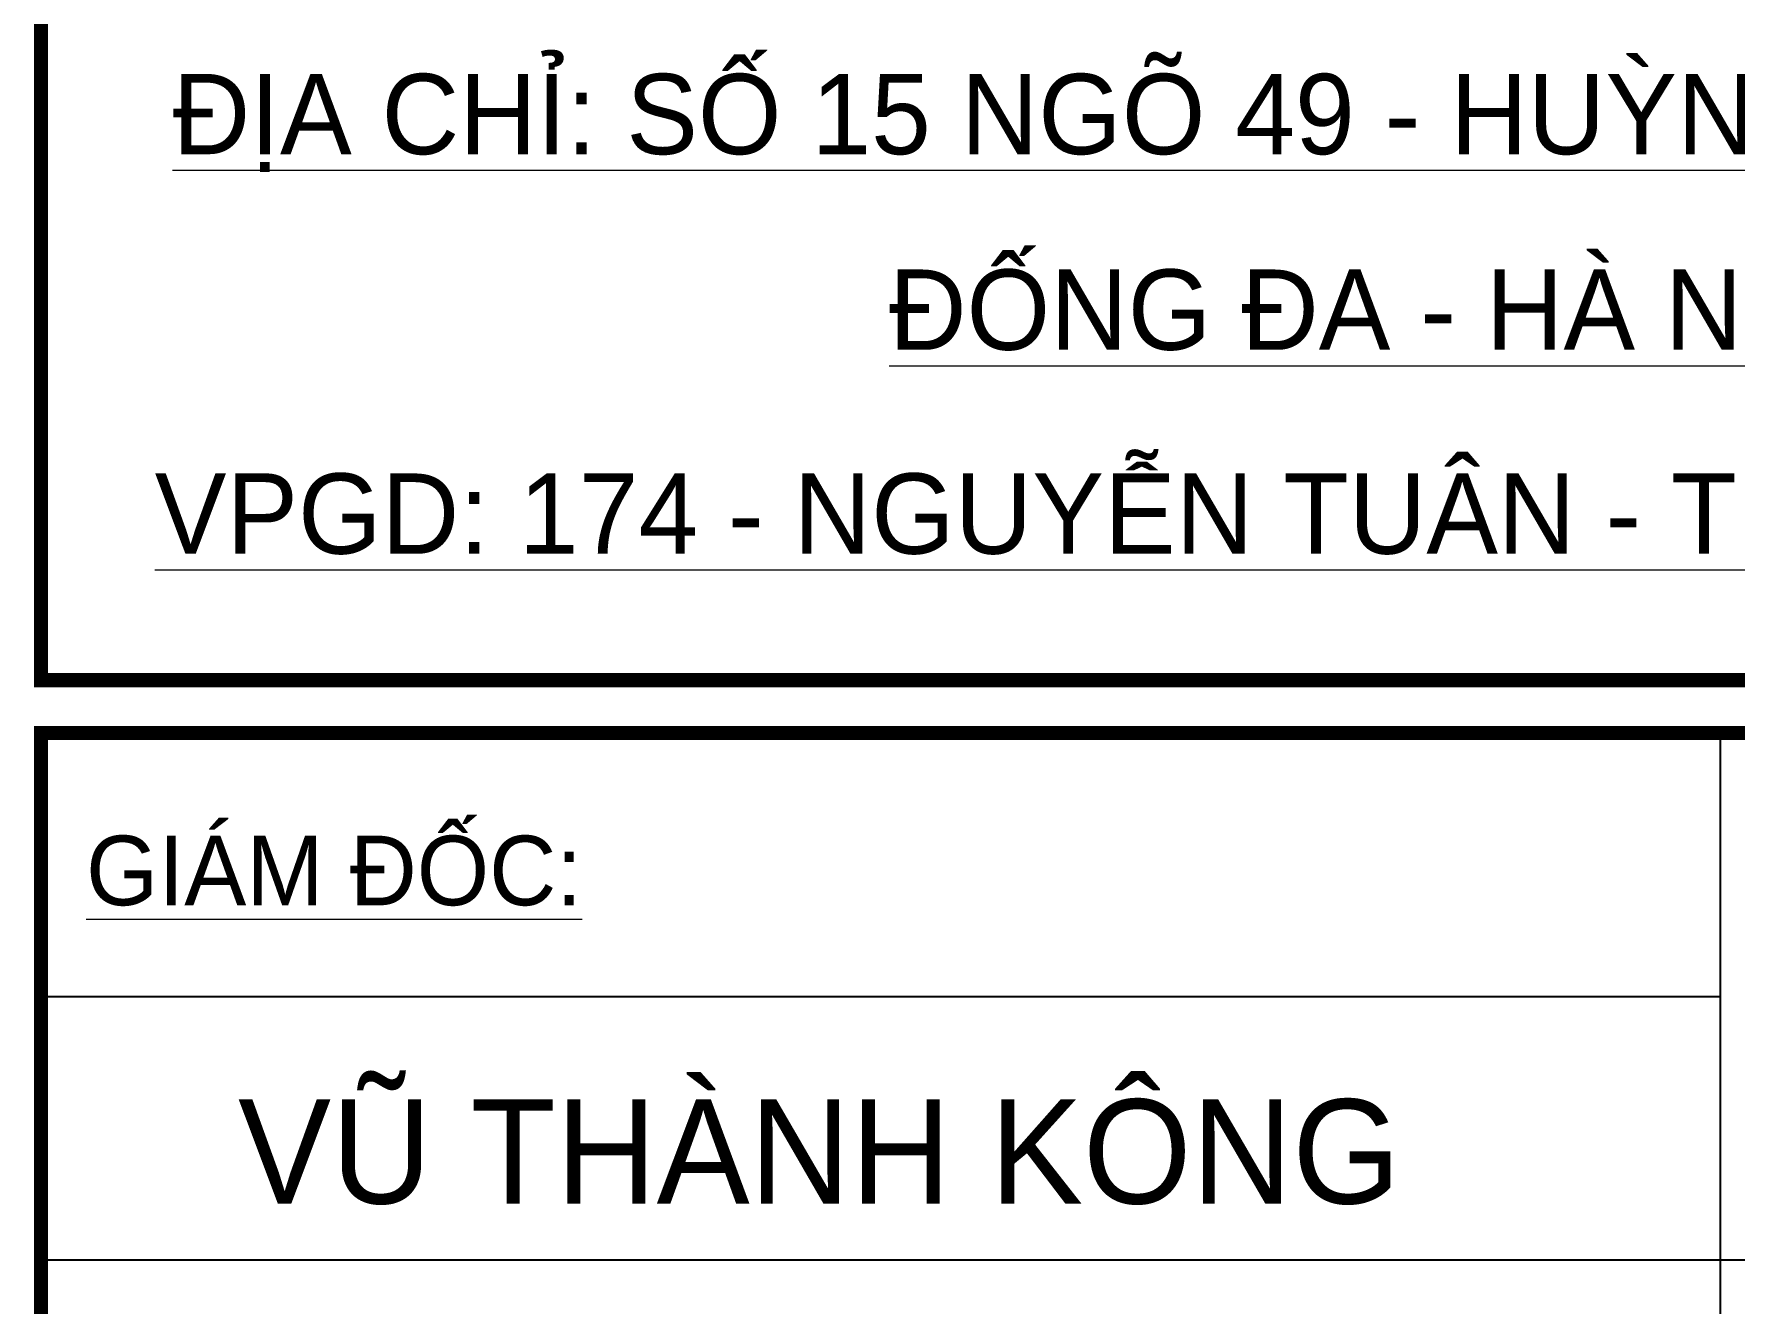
# Model space of a CAD drawing. Extents: x -2098986 to 943, y -1296280 to 73591.
# Drawn here: x -1706616 to -1703390, y -1032339 to -1029929 of the extents above; entities that cross this region are included whole.
import ezdxf
from ezdxf.enums import TextEntityAlignment as Align

# ---------------------------------------------------------------- set-up
doc = ezdxf.new("R2010")
doc.units = 0
doc.header["$LTSCALE"] = 150
for name, color, linetype, lineweight in [('05.Text', 253, 'Continuous', 18), ('11.Khung bo', 32, 'Continuous', 50), ('12.Khung', 36, 'Continuous', 25)]:
    doc.layers.add(name, color=color, linetype=linetype, lineweight=lineweight)
doc.styles.add('VnAvantH', font='')
doc.styles.get('VnAvantH').set_extended_font_data('.VnAvantH')

# ---------------------------------------------------------------- blocks, each defined once
blk = doc.blocks.new('100')
at = {"layer": '11.Khung bo', "const_width": 26.7}
for points in [[(1896212.6, -929740), (1901212.6, -929740), (1901212.6, -924940), (1896212.6, -924940)], [(1896212.6, -929740), (1901212.6, -929740), (1901212.6, -924940), (1896212.6, -924940)], [(1896212.6, -929740), (1901212.6, -929740), (1901212.6, -924940), (1896212.6, -924940)], [(1896212.6, -936839.9), (1901212.6, -936839.9), (1901212.6, -929840), (1896212.6, -929840)], [(1896212.6, -936839.9), (1901212.6, -936839.9), (1901212.6, -929840), (1896212.6, -929840)], [(1896212.6, -936839.9), (1901212.6, -936839.9), (1901212.6, -929840), (1896212.6, -929840)]]:
    blk.add_lwpolyline(points, close=True, dxfattribs=at)
at = {"layer": '12.Khung'}
for p, q in [((1899398.9, -929840), (1899398.9, -936839.9)), ((1899398.9, -929840), (1899398.9, -936839.9)), ((1899398.9, -929840), (1899398.9, -936839.9)), ((1896212.6, -930340), (1899398.9, -930340)), ((1896212.6, -930340), (1899398.9, -930340)), ((1896212.6, -930340), (1899398.9, -930340)), ((1896212.6, -930839.9), (1901212.6, -930839.9)), ((1896212.6, -930839.9), (1901212.6, -930839.9)), ((1896212.6, -930839.9), (1901212.6, -930839.9))]:
    blk.add_line(p, q, dxfattribs=at)
at = {"layer": '05.Text', "style": 'VnAvantH'}
for s, p in [('%%U®Þa chØ: sè 15 ngâ 49 - huúnh thóc kh¸ng', (1898739.3, -928741.9)), ('%%U®èng ®a - hµ néi', (1898739.3, -929113.1)), ('%%Uvpgd: 174 - nguyÔn tu©n - thanh xu©n- hn', (1898739.3, -929500.1))]:
    blk.add_text(s, height=152.459, dxfattribs=at).set_placement(p, align=Align.CENTER)
blk.add_text('%%Ugi¸m ®èc:', height=131.999, dxfattribs=at).set_placement((1896298.1, -930167.1))
blk.add_text('vò thµnh k«ng', height=197.998, dxfattribs=at).set_placement((1898793.1, -930733.3), align=Align.RIGHT)

msp = doc.modelspace()

# ---------------------------------------------------------------- block references
at = {"layer": '05.Text', "xscale": 1.000009185772931, "yscale": 1.000009185772931, "zscale": 1.000009185772931}
msp.add_blockref('100', (-3602832.6, -101406.9), dxfattribs=at)

doc.saveas('drawing.dxf')
